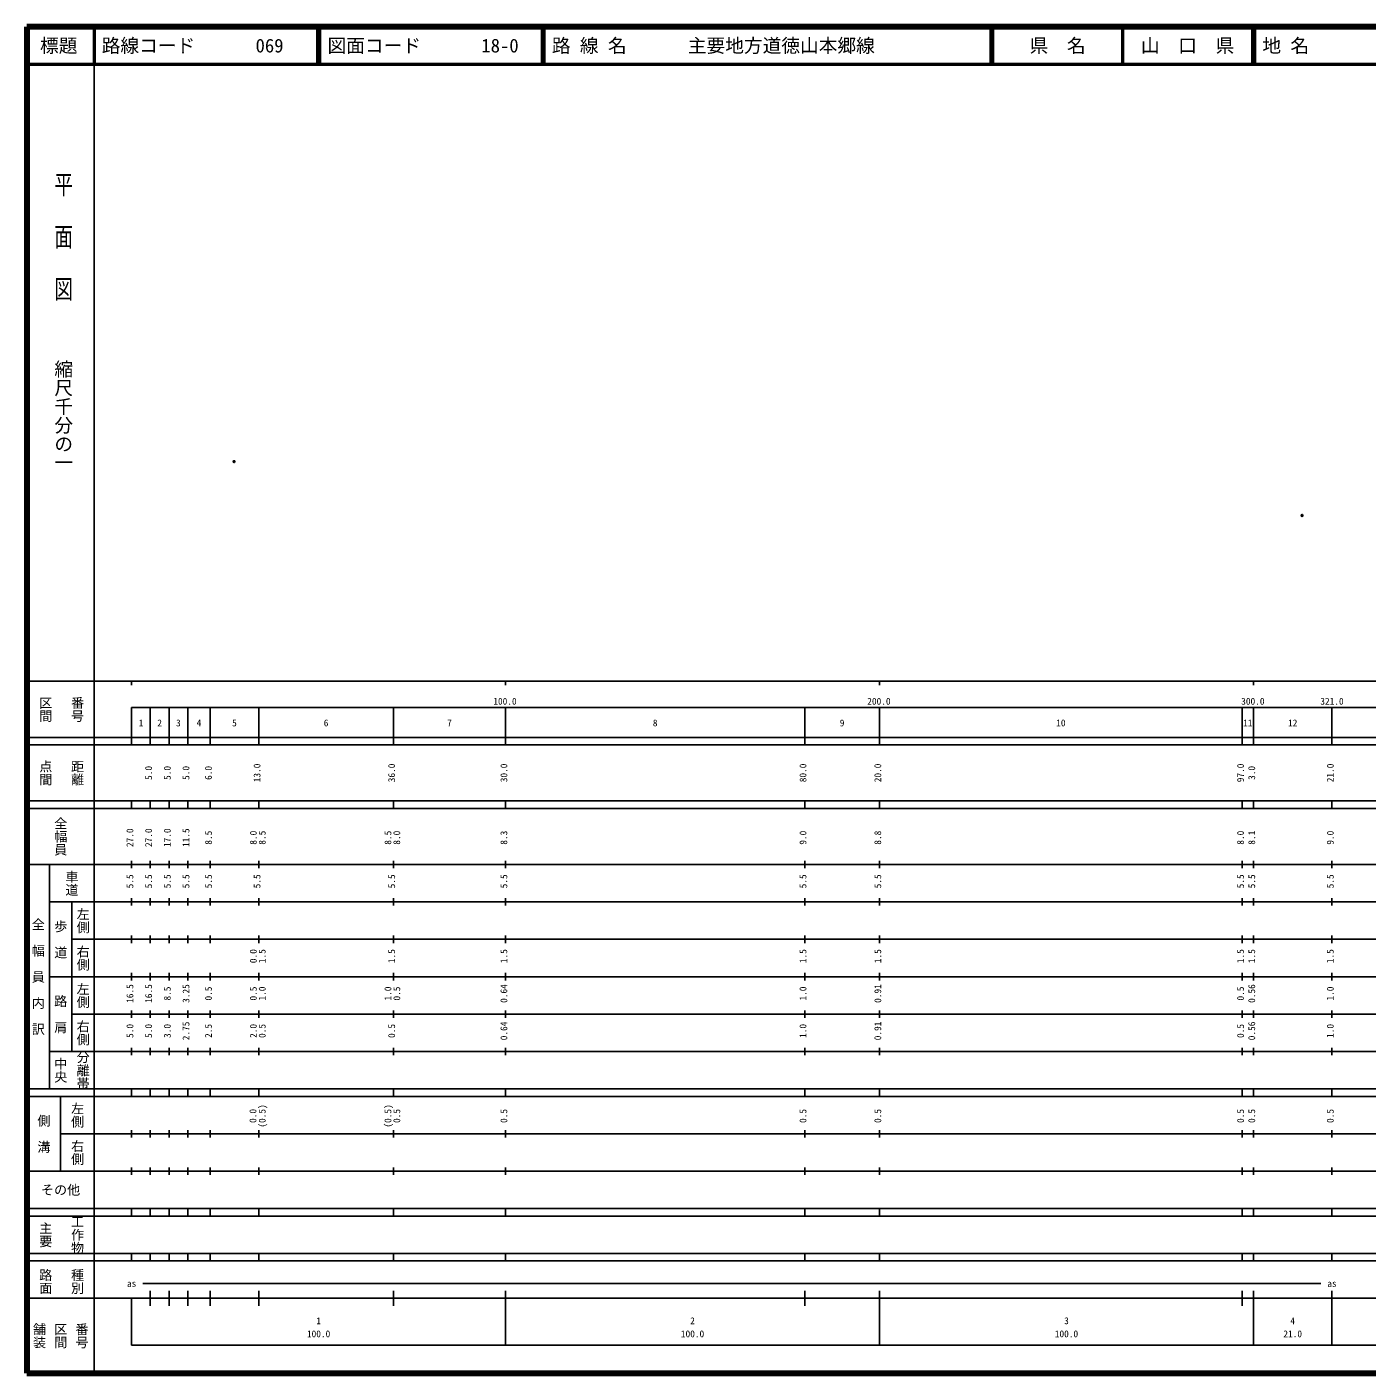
# Model space of a CAD drawing. Units: millimetres on the paper. Extents: x 40 to 680, y 20 to 380.
# Drawn here: x 40 to 398.4, y 20 to 380 of the extents above; entities that cross this region are included whole.
import ezdxf
from ezdxf.enums import TextEntityAlignment as Align

# ---------------------------------------------------------------- set-up
doc = ezdxf.new("R2010")
doc.units = ezdxf.units.MM
doc.header["$PDMODE"] = 32
doc.header["$PDSIZE"] = 0.5
doc.layers.add('M-OTRS', color=6, linetype='Continuous')
doc.layers.add('M-TTL-TXT', color=7, linetype='Continuous')
for name, color, linetype, lineweight in [('M-TTL', 2, 'Continuous', 140), ('M-TTL-BAND', 7, 'Continuous', 25), ('M-TTL-LINE', 7, 'Continuous', 50)]:
    doc.layers.add(name, color=color, linetype=linetype, lineweight=lineweight)
doc.styles.add('@ＭＳ ゴシック', font='')
doc.styles.add('ＭＳ ゴシック', font='')
doc.styles.get('@ＭＳ ゴシック').set_extended_font_data('@MS Gothic')
doc.styles.get('ＭＳ ゴシック').set_extended_font_data('MS Gothic')

msp = doc.modelspace()

# ---------------------------------------------------------------- linework, layer by layer
at = {"layer": 'M-OTRS'}
for p in [(95.381, 263.748), (380.985, 249.366)]:
    msp.add_point(p, dxfattribs=at)
at = {"layer": 'M-TTL'}
for p, q in [((40, 380), (40, 20)), ((680, 380), (40, 380)), ((40, 20), (680, 20))]:
    msp.add_line(p, q, dxfattribs=at)
at = {"layer": 'M-TTL-BAND'}
for p, q in [((58, 370), (58, 20)), ((40, 205), (579, 205)), ((68, 205), (68, 204)), ((168, 205), (168, 204)), ((268, 205), (268, 204)), ((368, 205), (368, 204)), ((68, 198), (579, 198)), ((68, 198), (68, 188)), ((73, 188), (73, 198)), ((78, 188), (78, 198)), ((83, 188), (83, 198)), ((89, 188), (89, 198)), ((102, 188), (102, 198)), ((138, 188), (138, 198)), ((168, 188), (168, 198)), ((248, 188), (248, 198)), ((268, 188), (268, 198)), ((365, 188), (365, 198)), ((368, 188), (368, 198)), ((389, 188), (389, 198)), ((40, 190), (579, 190)), ((40, 188), (579, 188)), ((40, 173), (579, 173)), ((68, 171), (68, 173)), ((73, 171), (73, 173)), ((78, 171), (78, 173)), ((83, 171), (83, 173)), ((89, 171), (89, 173)), ((102, 171), (102, 173)), ((138, 171), (138, 173)), ((168, 171), (168, 173)), ((248, 171), (248, 173)), ((268, 171), (268, 173)), ((365, 171), (365, 173)), ((368, 171), (368, 173)), ((389, 171), (389, 173)), ((40, 171), (579, 171)), ((40, 156), (579, 156)), ((46, 96), (46, 156)), ((68, 155), (68, 157)), ((73, 155), (73, 157)), ((78, 155), (78, 157)), ((83, 155), (83, 157)), ((89, 155), (89, 157)), ((102, 155), (102, 157)), ((138, 155), (138, 157)), ((168, 155), (168, 157)), ((248, 155), (248, 157)), ((268, 155), (268, 157)), ((365, 155), (365, 157)), ((368, 155), (368, 157)), ((389, 155), (389, 157)), ((46, 146), (579, 146)), ((52, 146), (52, 106)), ((68, 145), (68, 147)), ((73, 145), (73, 147)), ((78, 145), (78, 147)), ((83, 145), (83, 147)), ((89, 145), (89, 147)), ((102, 145), (102, 147)), ((138, 145), (138, 147)), ((168, 145), (168, 147)), ((248, 145), (248, 147)), ((268, 145), (268, 147)), ((365, 145), (365, 147)), ((368, 145), (368, 147)), ((389, 145), (389, 147)), ((68, 135), (68, 137)), ((73, 135), (73, 137)), ((78, 135), (78, 137)), ((83, 135), (83, 137)), ((89, 135), (89, 137)), ((102, 135), (102, 137)), ((138, 135), (138, 137)), ((168, 135), (168, 137)), ((248, 135), (248, 137)), ((268, 135), (268, 137)), ((365, 135), (365, 137)), ((368, 135), (368, 137)), ((389, 135), (389, 137)), ((52, 136), (579, 136)), ((46, 126), (579, 126)), ((68, 125), (68, 127)), ((73, 125), (73, 127)), ((78, 125), (78, 127)), ((83, 125), (83, 127)), ((89, 125), (89, 127)), ((102, 125), (102, 127)), ((138, 125), (138, 127)), ((168, 125), (168, 127)), ((248, 125), (248, 127)), ((268, 125), (268, 127)), ((365, 125), (365, 127)), ((368, 125), (368, 127)), ((389, 125), (389, 127)), ((52, 116), (579, 116)), ((68, 115), (68, 117)), ((73, 115), (73, 117)), ((78, 115), (78, 117)), ((83, 115), (83, 117)), ((89, 115), (89, 117)), ((102, 115), (102, 117)), ((138, 115), (138, 117)), ((168, 115), (168, 117)), ((248, 115), (248, 117)), ((268, 115), (268, 117)), ((365, 115), (365, 117)), ((368, 115), (368, 117)), ((389, 115), (389, 117)), ((46, 106), (579, 106)), ((68, 105), (68, 107)), ((73, 105), (73, 107)), ((78, 105), (78, 107)), ((83, 105), (83, 107)), ((89, 105), (89, 107)), ((102, 105), (102, 107)), ((138, 105), (138, 107)), ((168, 105), (168, 107)), ((248, 105), (248, 107)), ((268, 105), (268, 107)), ((365, 105), (365, 107)), ((368, 105), (368, 107)), ((389, 105), (389, 107)), ((40, 96), (579, 96)), ((40, 94), (579, 94)), ((49, 94), (49, 74)), ((68, 94), (68, 96)), ((73, 94), (73, 96)), ((78, 94), (78, 96)), ((83, 94), (83, 96)), ((89, 94), (89, 96)), ((102, 94), (102, 96)), ((138, 94), (138, 96)), ((168, 94), (168, 96)), ((248, 94), (248, 96)), ((268, 94), (268, 96)), ((365, 94), (365, 96)), ((368, 94), (368, 96)), ((389, 94), (389, 96)), ((49, 84), (579, 84)), ((68, 83), (68, 85)), ((73, 83), (73, 85)), ((78, 83), (78, 85)), ((83, 83), (83, 85)), ((89, 83), (89, 85)), ((102, 83), (102, 85)), ((138, 83), (138, 85)), ((168, 83), (168, 85)), ((248, 83), (248, 85)), ((268, 83), (268, 85)), ((365, 83), (365, 85)), ((368, 83), (368, 85)), ((389, 83), (389, 85)), ((40, 74), (579, 74)), ((68, 73), (68, 75)), ((73, 73), (73, 75)), ((78, 73), (78, 75)), ((83, 73), (83, 75)), ((89, 73), (89, 75)), ((102, 73), (102, 75)), ((138, 73), (138, 75)), ((168, 73), (168, 75)), ((248, 73), (248, 75)), ((268, 73), (268, 75)), ((365, 73), (365, 75)), ((368, 73), (368, 75)), ((389, 73), (389, 75)), ((40, 64), (579, 64)), ((40, 62), (579, 62)), ((68, 62), (68, 64)), ((73, 62), (73, 64)), ((78, 62), (78, 64)), ((83, 62), (83, 64)), ((89, 62), (89, 64)), ((102, 62), (102, 64)), ((138, 62), (138, 64)), ((168, 62), (168, 64)), ((248, 62), (248, 64)), ((268, 62), (268, 64)), ((365, 62), (365, 64)), ((368, 62), (368, 64)), ((389, 62), (389, 64)), ((40, 52), (579, 52)), ((68, 50), (68, 52)), ((73, 50), (73, 52)), ((78, 50), (78, 52)), ((83, 50), (83, 52)), ((89, 50), (89, 52)), ((102, 50), (102, 52)), ((138, 50), (138, 52)), ((168, 50), (168, 52)), ((248, 50), (248, 52)), ((268, 50), (268, 52)), ((365, 50), (365, 52)), ((368, 50), (368, 52)), ((389, 50), (389, 52)), ((40, 50), (579, 50)), ((71, 44), (386, 44)), ((40, 40), (579, 40)), ((68, 40), (68, 27.5)), ((73, 38), (73, 42)), ((78, 38), (78, 42)), ((83, 38), (83, 42)), ((89, 38), (89, 42)), ((102, 38), (102, 42)), ((138, 38), (138, 42)), ((168, 27.5), (168, 42)), ((248, 38), (248, 42)), ((268, 27.5), (268, 42)), ((365, 38), (365, 42)), ((368, 27.5), (368, 42)), ((389, 27.5), (389, 42)), ((68, 27.5), (579, 27.5))]:
    msp.add_line(p, q, dxfattribs=at)
at = {"layer": 'M-TTL-LINE'}
for p, q in [((58, 380), (58, 370)), ((117.75, 380), (117.75, 370)), ((118.25, 380), (118.25, 370)), ((177.75, 380), (177.75, 370)), ((178.25, 380), (178.25, 370)), ((297.75, 380), (297.75, 370)), ((298.25, 380), (298.25, 370)), ((333, 380), (333, 370)), ((367.75, 380), (367.75, 370)), ((368.25, 380), (368.25, 370)), ((40, 370), (680, 370))]:
    msp.add_line(p, q, dxfattribs=at)

# ---------------------------------------------------------------- texts
at = {"layer": 'M-TTL-BAND', "style": '@ＭＳ ゴシック', "width": 1.4}
msp.add_text('平  面  図', height=3.666, rotation=270, dxfattribs=at).set_placement((49.777, 306.475), align=Align.MIDDLE_RIGHT)
at = {"layer": 'M-TTL-BAND', "style": '@ＭＳ ゴシック'}
msp.add_text('縮尺千分の一', height=3.666, rotation=270, dxfattribs=at).set_placement((49.777, 261.03), align=Align.MIDDLE_RIGHT)
for s, p in [('区間', (45, 197.5)), ('番号', (53.5, 197.5)), ('点間', (45, 180.5)), ('距離', (53.5, 180.5)), ('全幅員', (49, 163.5)), ('車道', (52, 151)), ('左側', (55, 141)), ('全\u3000幅\u3000員\u3000内\u3000訳', (43, 126)), ('歩\u3000道', (49, 136)), ('右側', (55, 131)), ('左側', (55, 121)), ('路\u3000肩', (49, 116)), ('右側', (55, 111)), ('分離帯', (55, 101)), ('中央', (49, 101)), ('左側', (53.5, 89)), ('側\u3000溝', (44.5, 84)), ('右側', (53.5, 79)), ('工作物', (53.5, 57)), ('主要', (45, 57)), ('路面', (45, 44.5)), ('種別', (53.5, 44.5)), ('舗装', (43.333, 30)), ('区間', (49, 30)), ('番号', (54.667, 30))]:
    msp.add_text(s, height=2.566, rotation=270, dxfattribs=at).set_placement(p, align=Align.MIDDLE_CENTER)
at = {"layer": 'M-TTL-BAND', "style": 'ＭＳ ゴシック'}
for s, p in [('100.0', (167.844, 198.195)), ('200.0', (267.844, 198.195)), ('300.0', (367.844, 198.195)), ('321.0', (389, 198.195)), ('1', (70.5, 192.405)), ('2', (75.5, 192.405)), ('3', (80.5, 192.405)), ('4', (86, 192.405)), ('5', (95.5, 192.405)), ('6', (120, 192.405)), ('7', (153, 192.405)), ('8', (208, 192.405)), ('9', (258, 192.405)), ('10', (316.5, 192.405)), ('11', (366.5, 192.405)), ('12', (378.5, 192.405)), ('as', (68, 42.5)), ('as', (389, 42.5)), ('1', (118, 32.523)), ('2', (218, 32.523)), ('3', (318, 32.523)), ('4', (378.5, 32.523)), ('100.0', (118, 29.033)), ('100.0', (218, 29.033)), ('100.0', (318, 29.033)), ('21.0', (378.5, 29.033))]:
    msp.add_text(s, height=1.833, dxfattribs=at).set_placement(p, align=Align.BOTTOM_CENTER)
for s, p in [('5.0', (74, 180.5)), ('5.0', (79, 180.5)), ('5.0', (84, 180.5)), ('6.0', (90, 180.5)), ('13.0', (103, 180.5)), ('36.0', (139, 180.5)), ('30.0', (169, 180.5)), ('80.0', (249, 180.5)), ('20.0', (269, 180.5)), ('97.0', (366, 180.5)), ('3.0', (369, 180.5)), ('21.0', (390, 180.5)), ('27.0', (69, 163.174)), ('27.0', (74, 163.174)), ('17.0', (79, 163.174)), ('11.5', (84, 163.174)), ('8.5', (90, 163.174)), ('8.0', (102, 163.174)), ('8.5', (104.37, 163.174)), ('8.5', (138, 163.174)), ('8.0', (140.37, 163.174)), ('8.3', (169, 163.174)), ('9.0', (249, 163.174)), ('8.8', (269, 163.174)), ('8.0', (366, 163.174)), ('8.1', (369, 163.174)), ('9.0', (390, 163.174)), ('5.5', (69, 151.5)), ('5.5', (74, 151.5)), ('5.5', (79, 151.5)), ('5.5', (84, 151.5)), ('5.5', (90, 151.5)), ('5.5', (103, 151.5)), ('5.5', (139, 151.5)), ('5.5', (169, 151.5)), ('5.5', (249, 151.5)), ('5.5', (269, 151.5)), ('5.5', (366, 151.5)), ('5.5', (369, 151.5)), ('5.5', (390, 151.5)), ('0.0', (102, 131.5)), ('1.5', (104.37, 131.5)), ('1.5', (139, 131.5)), ('1.5', (169, 131.5)), ('1.5', (249, 131.5)), ('1.5', (269, 131.5)), ('1.5', (366, 131.5)), ('1.5', (369, 131.5)), ('1.5', (390, 131.5)), ('16.5', (69, 121.5)), ('16.5', (74, 121.5)), ('8.5', (79, 121.5)), ('3.25', (84, 121.5)), ('0.5', (90, 121.5)), ('0.5', (102, 121.5)), ('1.0', (104.37, 121.5)), ('1.0', (138, 121.5)), ('0.5', (140.37, 121.5)), ('0.64', (169, 121.5)), ('1.0', (249, 121.5)), ('0.91', (269, 121.5)), ('0.5', (366, 121.5)), ('0.56', (369, 121.5)), ('1.0', (390, 121.5)), ('5.0', (69, 111.5)), ('5.0', (74, 111.5)), ('3.0', (79, 111.5)), ('2.75', (84, 111.5)), ('2.5', (90, 111.5)), ('2.0', (102, 111.5)), ('0.5', (104.37, 111.5)), ('0.5', (139, 111.5)), ('0.64', (169, 111.5)), ('1.0', (249, 111.5)), ('0.91', (269, 111.5)), ('0.5', (366, 111.5)), ('0.56', (369, 111.5)), ('1.0', (390, 111.5)), ('0.0', (101.9, 88.764)), ('(0.5)', (104.37, 88.764)), ('(0.5)', (138, 88.764)), ('0.5', (140.37, 88.764)), ('0.5', (169, 88.764)), ('0.5', (249, 88.764)), ('0.5', (269, 88.764)), ('0.5', (366, 88.764)), ('0.5', (369, 88.764)), ('0.5', (390, 88.764))]:
    msp.add_text(s, height=1.833, rotation=90, dxfattribs=at).set_placement(p, align=Align.BOTTOM_CENTER)
msp.add_text('その他', height=2.566, dxfattribs=at).set_placement((49, 69), align=Align.MIDDLE_CENTER)
at = {"layer": 'M-TTL-TXT', "style": 'ＭＳ ゴシック'}
for s, p in [('標題', (48.5, 375)), ('県\u3000名', (315.625, 375)), ('山\u3000口\u3000県', (350.375, 375))]:
    msp.add_text(s, height=3.666, dxfattribs=at).set_placement(p, align=Align.MIDDLE_CENTER)
for s, p in [('路線コード', (60, 375)), ('069', (101.142, 375)), ('図面コード', (120.38, 375)), ('18-0', (161.521, 375)), ('路 線 名', (180.38, 375)), ('主要地方道徳山本郷線', (216.734, 375)), ('地 名', (370.38, 375))]:
    msp.add_text(s, height=3.666, dxfattribs=at).set_placement(p, align=Align.MIDDLE_LEFT)

doc.saveas('drawing.dxf')
